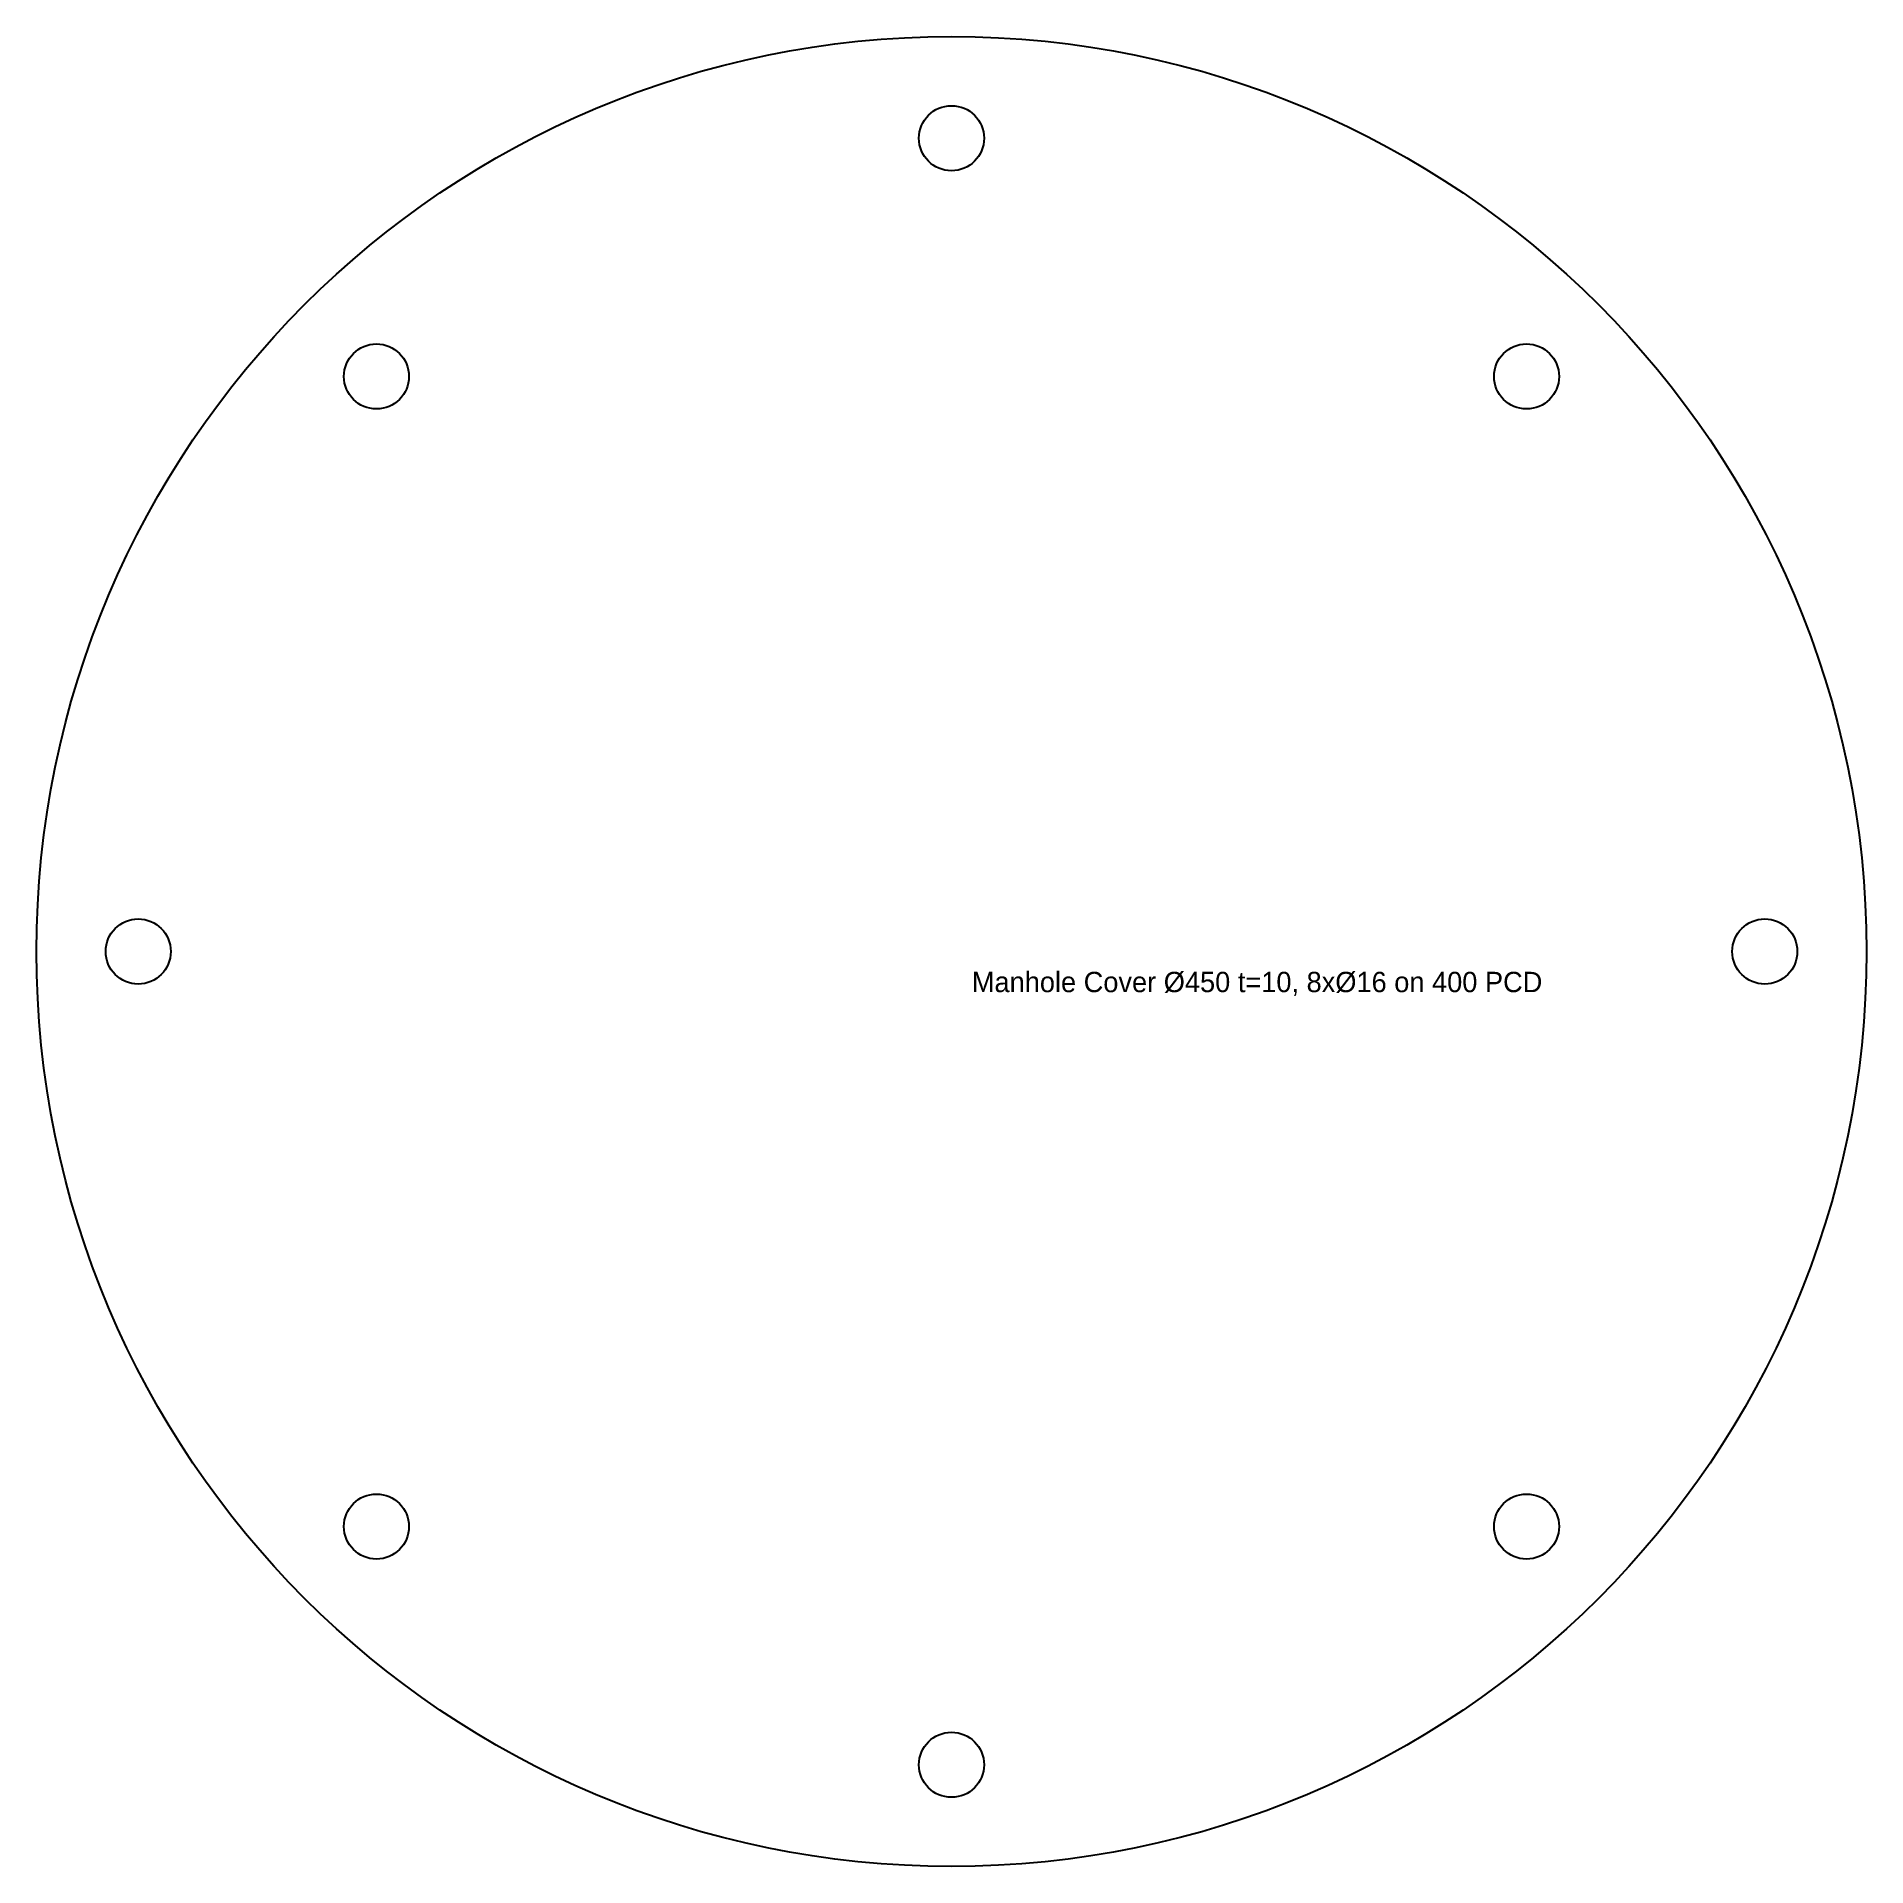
# Model space of a CAD drawing. Extents: x -225 to 225, y -225 to 225.
import ezdxf

# ---------------------------------------------------------------- set-up
doc = ezdxf.new("R2010")
doc.units = 0
for name, color, linetype in [('HOLES', 1, 'CONTINUOUS'), ('NOTES', 2, 'CONTINUOUS'), ('OUTLINE', 7, 'CONTINUOUS')]:
    doc.layers.add(name, color=color, linetype=linetype)

msp = doc.modelspace()

# ---------------------------------------------------------------- linework, layer by layer
at = {"layer": 'HOLES'}
for centre in [(0, 200), (-141.42, 141.42), (141.42, 141.42), (-200, 0), (200, 0), (-141.42, -141.42), (141.42, -141.42), (0, -200)]:
    msp.add_circle(centre, 8, dxfattribs=at)
at = {"layer": 'OUTLINE'}
msp.add_circle((0, 0), 225, dxfattribs=at)

# ---------------------------------------------------------------- texts
at = {"layer": 'NOTES'}
msp.add_text('Manhole Cover Ø450 t=10, 8xØ16 on 400 PCD', height=5, dxfattribs=at).set_placement((5, -10))

doc.saveas('drawing.dxf')
